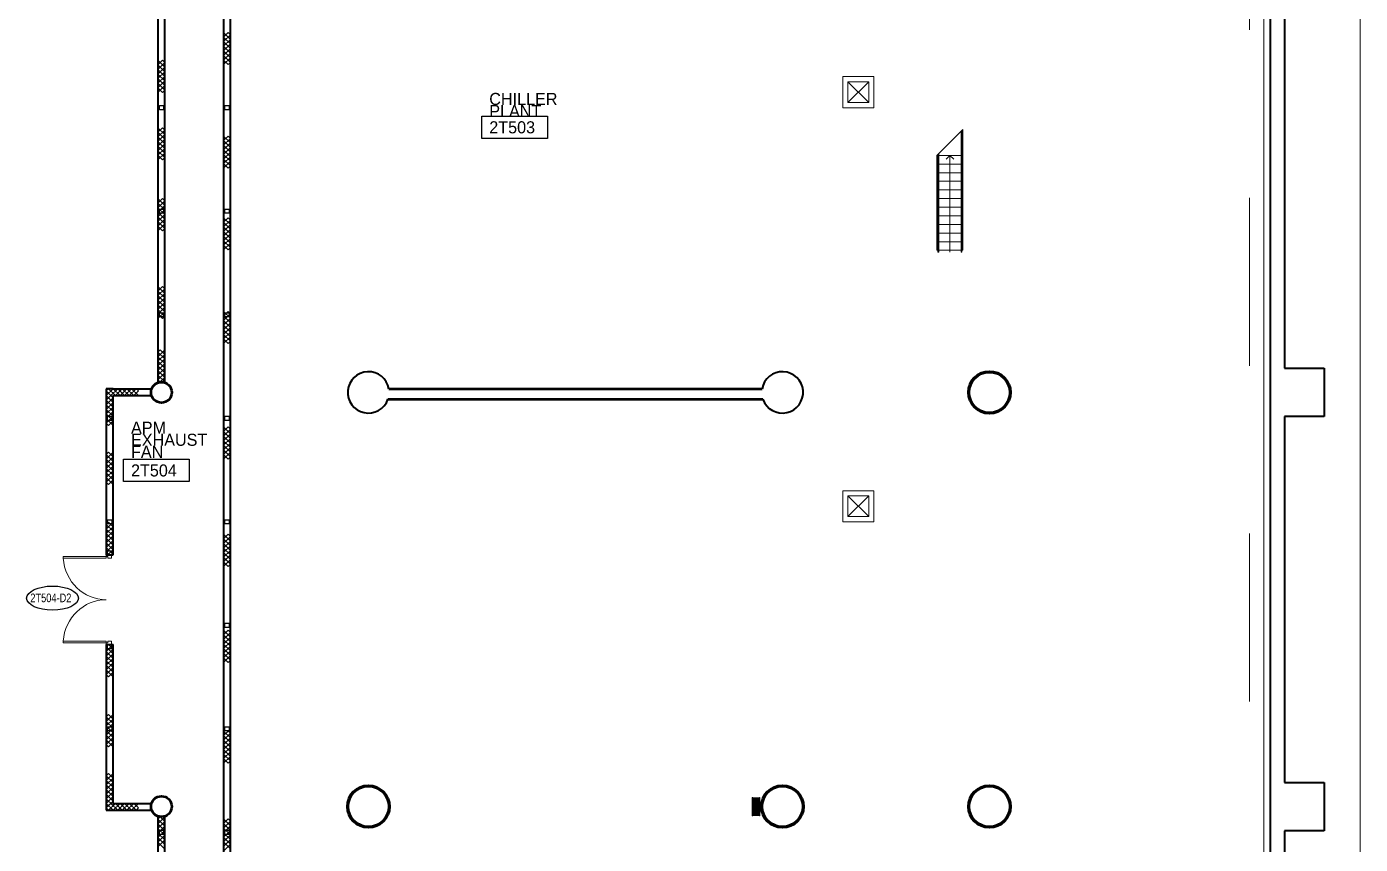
# Model space of a CAD drawing. Header units: metres. Extents: x 1807 to 3745, y 842 to 1968.
# Drawn here: x 3524.09 to 3562.75, y 1342.9 to 1366.6 of the extents above; entities that cross this region are included whole.
import ezdxf
from ezdxf.enums import TextEntityAlignment as Align

# ---------------------------------------------------------------- set-up
doc = ezdxf.new("R2010")
doc.units = ezdxf.units.M
doc.header["$MEASUREMENT"] = 0
doc.linetypes.add('DGN1', pattern=[7.299439, 0, -7.299439])
doc.linetypes.add('DGN2', pattern=[9.732586, 4.866293, -4.866293])
doc.layers.get('0').update_dxf_attribs({"lineweight": 0})
for name, color, linetype, lineweight in [('Level 1', 7, 'Continuous', 0), ('Level 31', 7, 'Continuous', 0), ('Level 33', 7, 'Continuous', 0), ('Primary Door', 7, 'Continuous', 0), ('TRIRIGA DOOR BOX', 7, 'Continuous', 0)]:
    doc.layers.add(name, color=color, linetype=linetype, lineweight=lineweight)
doc.styles.add('Style-CHAR_FAST_FONT', font='CHAR_FAST_FONT.shx', dxfattribs={"height": 0.2})

# ---------------------------------------------------------------- blocks, each defined once
blk = doc.blocks.new('AnonymusCell_288')
at = {"layer": 'Primary Door', "color": 7, "linetype": 'Continuous', "lineweight": 30}
blk.add_ellipse((0, 0), major_axis=(0.75, 0), ratio=0.466667, dxfattribs=at)
at = {"layer": 'Primary Door', "color": 7, "linetype": 'Continuous', "lineweight": 30, "style": 'Style-CHAR_FAST_FONT', "width": 0.799986}
blk.add_text('2T504-D2', height=0.25, dxfattribs=at).set_placement((-0.643, 0.133), align=Align.TOP_LEFT)

msp = doc.modelspace()

# ---------------------------------------------------------------- linework, layer by layer
at = {"layer": 'Level 1', "color": 7, "linetype": 'DGN2', "lineweight": 0}
msp.add_line((3559.54, 1585.49), (3559.54, 1258.51), dxfattribs=at)
at = {"layer": 'Level 1', "color": 7, "linetype": 'Continuous', "lineweight": 40}
for p, q in [((3560.15, 1321.1), (3560.15, 1522.9)), ((3529.8, 1389.85), (3529.8, 1331.979)), ((3530, 1332.02), (3530, 1389.65)), ((3527.9, 1367.698), (3527.9, 1356.302)), ((3528.1, 1356.302), (3528.1, 1367.698)), ((3560.55, 1367.3), (3560.55, 1356.7)), ((3560.55, 1356.7), (3561.7, 1356.7)), ((3561.7, 1356.7), (3561.7, 1355.3)), ((3526.6, 1356.108), (3526.4, 1356.108)), ((3526.4, 1356.108), (3526.4, 1351.292)), ((3526.6, 1356.108), (3527.72, 1356.108)), ((3527.9, 1356.302), (3528.1, 1356.302)), ((3526.6, 1351.292), (3526.6, 1355.908)), ((3526.6, 1355.908), (3527.714, 1355.908)), ((3560.55, 1355.3), (3560.55, 1344.7)), ((3561.7, 1355.3), (3560.55, 1355.3)), ((3526.4, 1351.292), (3526.6, 1351.292)), ((3526.4, 1348.692), (3526.4, 1343.892)), ((3526.4, 1348.692), (3526.6, 1348.692)), ((3526.6, 1344.091), (3526.6, 1348.692)), ((3560.55, 1344.7), (3561.7, 1344.7)), ((3561.7, 1344.7), (3561.7, 1343.3)), ((3526.6, 1344.091), (3527.714, 1344.091)), ((3526.4, 1343.892), (3527.72, 1343.892)), ((3528.1, 1343.698), (3527.9, 1343.698)), ((3527.9, 1343.698), (3527.9, 1332.302)), ((3528.1, 1332.302), (3528.1, 1343.698)), ((3560.55, 1343.3), (3560.55, 1332.7)), ((3561.7, 1343.3), (3560.55, 1343.3))]:
    msp.add_line(p, q, dxfattribs=at)
at = {"layer": 'Level 1', "color": 7, "linetype": 'Continuous', "lineweight": 0}
for p, q in [((3559.95, 1521.425), (3559.95, 1322.575)), ((3529.8, 1366.298), (3529.933, 1366.431)), ((3530, 1366.231), (3529.8, 1366.431)), ((3530, 1366.364), (3529.8, 1366.164)), ((3530, 1366.098), (3529.8, 1366.298)), ((3529.8, 1366.031), (3530, 1366.231)), ((3529.8, 1366.164), (3530, 1365.964)), ((3529.8, 1365.898), (3530, 1366.098)), ((3529.933, 1366.431), (3530, 1366.364)), ((3530, 1365.831), (3529.8, 1366.031)), ((3530, 1365.964), (3529.8, 1365.764)), ((3530, 1365.698), (3529.8, 1365.898)), ((3529.8, 1365.631), (3530, 1365.831)), ((3529.8, 1365.764), (3530, 1365.564)), ((3527.9, 1365.625), (3528.1, 1365.425)), ((3528.033, 1365.625), (3527.9, 1365.492)), ((3527.9, 1365.358), (3528.1, 1365.558)), ((3527.9, 1365.492), (3528.1, 1365.292)), ((3528.1, 1365.425), (3527.9, 1365.225)), ((3528.1, 1365.158), (3527.9, 1365.358)), ((3528.1, 1365.558), (3528.033, 1365.625)), ((3529.8, 1365.498), (3530, 1365.698)), ((3529.933, 1365.498), (3529.8, 1365.631)), ((3530, 1365.564), (3529.933, 1365.498)), ((3528.1, 1365.292), (3527.9, 1365.092)), ((3527.9, 1365.225), (3528.1, 1365.025)), ((3527.9, 1364.958), (3528.1, 1365.158)), ((3527.9, 1365.092), (3528.1, 1364.892)), ((3528.1, 1365.025), (3527.9, 1364.825)), ((3528.1, 1364.758), (3527.9, 1364.958)), ((3548.65, 1365.15), (3547.75, 1365.15)), ((3547.75, 1365.15), (3547.75, 1364.25)), ((3547.9, 1364.4), (3548.5, 1365)), ((3548.5, 1364.4), (3547.9, 1365)), ((3548.65, 1364.25), (3548.65, 1365.15)), ((3528.1, 1364.892), (3527.9, 1364.692)), ((3527.9, 1364.825), (3528.033, 1364.692)), ((3528.033, 1364.692), (3528.1, 1364.758)), ((3547.75, 1364.25), (3548.65, 1364.25)), ((3527.9, 1363.67), (3528.1, 1363.47)), ((3528.033, 1363.67), (3527.9, 1363.537)), ((3527.9, 1363.403), (3528.1, 1363.603)), ((3527.9, 1363.537), (3528.1, 1363.337)), ((3528.1, 1363.47), (3527.9, 1363.27)), ((3528.1, 1363.203), (3527.9, 1363.403)), ((3528.1, 1363.603), (3528.033, 1363.67)), ((3529.8, 1363.296), (3529.933, 1363.429)), ((3530, 1363.229), (3529.8, 1363.429)), ((3529.933, 1363.429), (3530, 1363.362)), ((3550.479, 1362.867), (3551.229, 1363.617)), ((3551.179, 1363.567), (3551.179, 1360.067)), ((3551.204, 1360.067), (3551.204, 1363.592)), ((3551.229, 1362.867), (3551.229, 1363.617)), ((3528.1, 1363.337), (3527.9, 1363.137)), ((3527.9, 1363.27), (3528.1, 1363.07)), ((3527.9, 1363.003), (3528.1, 1363.203)), ((3527.9, 1363.137), (3528.1, 1362.937)), ((3528.1, 1363.07), (3527.9, 1362.87)), ((3528.1, 1362.803), (3527.9, 1363.003)), ((3530, 1363.362), (3529.8, 1363.162)), ((3530, 1363.096), (3529.8, 1363.296)), ((3529.8, 1363.029), (3530, 1363.229)), ((3529.8, 1363.162), (3530, 1362.962)), ((3529.8, 1362.896), (3530, 1363.096)), ((3530, 1362.829), (3529.8, 1363.029)), ((3528.1, 1362.937), (3527.9, 1362.737)), ((3527.9, 1362.87), (3528.033, 1362.737)), ((3528.033, 1362.737), (3528.1, 1362.803)), ((3530, 1362.962), (3529.8, 1362.762)), ((3530, 1362.696), (3529.8, 1362.896)), ((3529.8, 1362.629), (3530, 1362.829)), ((3529.8, 1362.762), (3530, 1362.562)), ((3529.8, 1362.496), (3530, 1362.696)), ((3529.933, 1362.496), (3529.8, 1362.629)), ((3550.479, 1362.867), (3550.479, 1362.617)), ((3551.229, 1362.867), (3550.479, 1362.867)), ((3550.479, 1362.867), (3551.229, 1362.867)), ((3550.479, 1362.617), (3551.229, 1362.617)), ((3550.479, 1362.617), (3550.479, 1362.367)), ((3551.229, 1362.617), (3550.479, 1362.617)), ((3550.504, 1362.892), (3550.504, 1360.067)), ((3550.529, 1360.067), (3550.529, 1362.917)), ((3550.854, 1362.867), (3550.743, 1362.757)), ((3550.854, 1362.867), (3550.854, 1360.067)), ((3550.854, 1362.867), (3550.964, 1362.757)), ((3551.229, 1362.617), (3551.229, 1362.867)), ((3551.229, 1362.367), (3551.229, 1362.617)), ((3530, 1362.562), (3529.933, 1362.496)), ((3550.479, 1362.367), (3551.229, 1362.367)), ((3550.479, 1362.367), (3550.479, 1362.117)), ((3551.229, 1362.367), (3550.479, 1362.367)), ((3551.229, 1362.117), (3551.229, 1362.367)), ((3550.479, 1362.117), (3551.229, 1362.117)), ((3550.479, 1362.117), (3550.479, 1361.867)), ((3551.229, 1362.117), (3550.479, 1362.117)), ((3550.479, 1361.867), (3551.229, 1361.867)), ((3550.479, 1361.867), (3550.479, 1361.617)), ((3551.229, 1361.867), (3550.479, 1361.867)), ((3551.229, 1361.867), (3551.229, 1362.117)), ((3551.229, 1361.617), (3551.229, 1361.867)), ((3527.9, 1361.619), (3528.1, 1361.419)), ((3528.033, 1361.619), (3527.9, 1361.486)), ((3527.9, 1361.353), (3528.1, 1361.553)), ((3527.9, 1361.486), (3528.1, 1361.286)), ((3528.1, 1361.553), (3528.033, 1361.619)), ((3550.479, 1361.617), (3551.229, 1361.617)), ((3550.479, 1361.617), (3550.479, 1361.367)), ((3551.229, 1361.617), (3550.479, 1361.617)), ((3551.229, 1361.367), (3551.229, 1361.617)), ((3528.1, 1361.419), (3527.9, 1361.219)), ((3528.1, 1361.153), (3527.9, 1361.353)), ((3528.1, 1361.286), (3527.9, 1361.086)), ((3527.9, 1361.219), (3528.1, 1361.019)), ((3527.9, 1360.953), (3528.1, 1361.153)), ((3527.9, 1361.086), (3528.1, 1360.886)), ((3550.479, 1361.367), (3551.229, 1361.367)), ((3550.479, 1361.367), (3550.479, 1361.117)), ((3551.229, 1361.367), (3550.479, 1361.367)), ((3550.479, 1361.117), (3551.229, 1361.117)), ((3550.479, 1361.117), (3550.479, 1360.867)), ((3551.229, 1361.117), (3550.479, 1361.117)), ((3551.229, 1361.117), (3551.229, 1361.367)), ((3551.229, 1360.867), (3551.229, 1361.117)), ((3528.1, 1361.019), (3527.9, 1360.819)), ((3528.1, 1360.753), (3527.9, 1360.953)), ((3528.1, 1360.886), (3527.9, 1360.686)), ((3527.9, 1360.819), (3528.033, 1360.686)), ((3528.033, 1360.686), (3528.1, 1360.753)), ((3529.8, 1360.929), (3529.933, 1361.062)), ((3530, 1360.862), (3529.8, 1361.062)), ((3530, 1360.995), (3529.8, 1360.795)), ((3530, 1360.729), (3529.8, 1360.929)), ((3529.8, 1360.662), (3530, 1360.862)), ((3529.8, 1360.795), (3530, 1360.595)), ((3529.8, 1360.529), (3530, 1360.729)), ((3529.933, 1361.062), (3530, 1360.995)), ((3550.479, 1360.867), (3551.229, 1360.867)), ((3550.479, 1360.867), (3550.479, 1360.617)), ((3551.229, 1360.867), (3550.479, 1360.867)), ((3551.229, 1360.617), (3551.229, 1360.867)), ((3530, 1360.462), (3529.8, 1360.662)), ((3530, 1360.595), (3529.8, 1360.395)), ((3530, 1360.329), (3529.8, 1360.529)), ((3529.8, 1360.262), (3530, 1360.462)), ((3529.8, 1360.395), (3530, 1360.195)), ((3529.8, 1360.129), (3530, 1360.329)), ((3550.479, 1360.617), (3551.229, 1360.617)), ((3550.479, 1360.617), (3550.479, 1360.367)), ((3551.229, 1360.617), (3550.479, 1360.617)), ((3550.479, 1360.367), (3551.229, 1360.367)), ((3550.479, 1360.367), (3550.479, 1360.117)), ((3551.229, 1360.367), (3550.479, 1360.367)), ((3551.229, 1360.367), (3551.229, 1360.617)), ((3551.229, 1360.117), (3551.229, 1360.367)), ((3529.933, 1360.129), (3529.8, 1360.262)), ((3530, 1360.195), (3529.933, 1360.129)), ((3550.479, 1360.117), (3551.229, 1360.117)), ((3550.504, 1360.067), (3550.529, 1360.067)), ((3551.179, 1360.067), (3551.204, 1360.067)), ((3527.9, 1359.07), (3528.1, 1358.87)), ((3528.033, 1359.07), (3527.9, 1358.937)), ((3527.9, 1358.804), (3528.1, 1359.004)), ((3527.9, 1358.937), (3528.1, 1358.737)), ((3528.1, 1358.87), (3527.9, 1358.67)), ((3528.1, 1358.604), (3527.9, 1358.804)), ((3528.1, 1359.004), (3528.033, 1359.07)), ((3528.1, 1358.737), (3527.9, 1358.537)), ((3527.9, 1358.67), (3528.1, 1358.47)), ((3527.9, 1358.404), (3528.1, 1358.604)), ((3527.9, 1358.537), (3528.1, 1358.337)), ((3528.1, 1358.47), (3527.9, 1358.27)), ((3528.1, 1358.204), (3527.9, 1358.404)), ((3528.1, 1358.337), (3527.9, 1358.137)), ((3527.9, 1358.27), (3528.033, 1358.137)), ((3528.033, 1358.137), (3528.1, 1358.204)), ((3529.8, 1358.215), (3529.933, 1358.348)), ((3530, 1358.148), (3529.8, 1358.348)), ((3530, 1358.282), (3529.8, 1358.082)), ((3530, 1358.015), (3529.8, 1358.215)), ((3529.8, 1357.948), (3530, 1358.148)), ((3529.8, 1358.082), (3530, 1357.882)), ((3529.8, 1357.815), (3530, 1358.015)), ((3529.933, 1358.348), (3530, 1358.282)), ((3530, 1357.748), (3529.8, 1357.948)), ((3530, 1357.882), (3529.8, 1357.682)), ((3530, 1357.615), (3529.8, 1357.815)), ((3529.8, 1357.548), (3530, 1357.748)), ((3529.8, 1357.682), (3530, 1357.482)), ((3529.8, 1357.415), (3530, 1357.615)), ((3527.967, 1357.235), (3527.9, 1357.168)), ((3527.9, 1357.035), (3528.1, 1357.235)), ((3528.1, 1357.102), (3527.967, 1357.235)), ((3529.933, 1357.415), (3529.8, 1357.548)), ((3530, 1357.482), (3529.933, 1357.415)), ((3527.9, 1357.168), (3528.1, 1356.968)), ((3527.9, 1356.902), (3528.1, 1357.102)), ((3528.1, 1356.835), (3527.9, 1357.035)), ((3528.1, 1356.968), (3527.9, 1356.768)), ((3528.1, 1356.702), (3527.9, 1356.902)), ((3527.9, 1356.635), (3528.1, 1356.835)), ((3527.9, 1356.768), (3528.1, 1356.568)), ((3527.9, 1356.502), (3528.1, 1356.702)), ((3528.1, 1356.435), (3527.9, 1356.635)), ((3528.1, 1356.568), (3527.9, 1356.368)), ((3528.1, 1356.302), (3527.9, 1356.502)), ((3527.967, 1356.302), (3528.1, 1356.435)), ((3526.4, 1355.908), (3526.6, 1356.108)), ((3526.467, 1356.108), (3526.4, 1356.042)), ((3526.4, 1356.042), (3526.533, 1355.908)), ((3526.667, 1355.908), (3526.467, 1356.108)), ((3526.533, 1355.908), (3526.733, 1356.108)), ((3526.6, 1356.108), (3526.8, 1355.908)), ((3526.867, 1356.108), (3526.667, 1355.908)), ((3526.733, 1356.108), (3526.933, 1355.908)), ((3526.8, 1355.908), (3527, 1356.108)), ((3527.067, 1355.908), (3526.867, 1356.108)), ((3526.933, 1355.908), (3527.133, 1356.108)), ((3527, 1356.108), (3527.2, 1355.908)), ((3527.267, 1356.108), (3527.067, 1355.908)), ((3527.133, 1356.108), (3527.333, 1355.908)), ((3527.2, 1355.908), (3527.333, 1356.042)), ((3527.333, 1356.042), (3527.267, 1356.108)), ((3527.9, 1356.368), (3527.967, 1356.302)), ((3526.467, 1355.975), (3526.4, 1355.908)), ((3526.4, 1355.775), (3526.6, 1355.975)), ((3526.4, 1355.908), (3526.6, 1355.708)), ((3526.4, 1355.642), (3526.6, 1355.842)), ((3526.6, 1355.575), (3526.4, 1355.775)), ((3526.6, 1355.708), (3526.4, 1355.508)), ((3526.6, 1355.842), (3526.467, 1355.975)), ((3526.6, 1355.442), (3526.4, 1355.642)), ((3526.4, 1355.375), (3526.6, 1355.575)), ((3526.4, 1355.508), (3526.6, 1355.308)), ((3526.4, 1355.242), (3526.6, 1355.442)), ((3526.6, 1355.175), (3526.4, 1355.375)), ((3526.6, 1355.308), (3526.4, 1355.108)), ((3526.6, 1355.042), (3526.4, 1355.242)), ((3526.4, 1355.108), (3526.467, 1355.042)), ((3526.467, 1355.042), (3526.6, 1355.175)), ((3529.8, 1354.867), (3529.933, 1355)), ((3530, 1354.8), (3529.8, 1355)), ((3530, 1354.933), (3529.8, 1354.733)), ((3529.933, 1355), (3530, 1354.933)), ((3530, 1354.667), (3529.8, 1354.867)), ((3529.8, 1354.6), (3530, 1354.8)), ((3529.8, 1354.733), (3530, 1354.533)), ((3529.8, 1354.467), (3530, 1354.667)), ((3530, 1354.4), (3529.8, 1354.6)), ((3530, 1354.533), (3529.8, 1354.333)), ((3526.467, 1354.266), (3526.4, 1354.199)), ((3526.4, 1354.066), (3526.6, 1354.266)), ((3526.4, 1354.199), (3526.6, 1353.999)), ((3526.4, 1353.932), (3526.6, 1354.132)), ((3526.6, 1354.132), (3526.467, 1354.266)), ((3530, 1354.267), (3529.8, 1354.467)), ((3529.8, 1354.2), (3530, 1354.4)), ((3529.8, 1354.333), (3530, 1354.133)), ((3529.8, 1354.067), (3530, 1354.267)), ((3529.933, 1354.067), (3529.8, 1354.2)), ((3530, 1354.133), (3529.933, 1354.067)), ((3526.6, 1353.866), (3526.4, 1354.066)), ((3526.6, 1353.999), (3526.4, 1353.799)), ((3526.6, 1353.732), (3526.4, 1353.932)), ((3526.4, 1353.666), (3526.6, 1353.866)), ((3526.4, 1353.799), (3526.6, 1353.599)), ((3526.4, 1353.532), (3526.6, 1353.732)), ((3526.6, 1353.466), (3526.4, 1353.666)), ((3526.6, 1353.599), (3526.4, 1353.399)), ((3526.6, 1353.332), (3526.4, 1353.532)), ((3526.4, 1353.399), (3526.467, 1353.332)), ((3526.467, 1353.332), (3526.6, 1353.466)), ((3548.65, 1353.15), (3547.75, 1353.15)), ((3547.75, 1353.15), (3547.75, 1352.25)), ((3547.9, 1352.4), (3548.5, 1353)), ((3548.5, 1352.4), (3547.9, 1353)), ((3548.65, 1352.25), (3548.65, 1353.15)), ((3526.467, 1352.241), (3526.4, 1352.175)), ((3526.4, 1352.041), (3526.6, 1352.241)), ((3526.4, 1352.175), (3526.6, 1351.975)), ((3526.6, 1352.108), (3526.467, 1352.241)), ((3547.75, 1352.25), (3548.65, 1352.25)), ((3526.4, 1351.908), (3526.6, 1352.108)), ((3526.6, 1351.841), (3526.4, 1352.041)), ((3526.6, 1351.975), (3526.4, 1351.775)), ((3526.6, 1351.708), (3526.4, 1351.908)), ((3526.4, 1351.641), (3526.6, 1351.841)), ((3529.8, 1351.756), (3529.933, 1351.89)), ((3530, 1351.69), (3529.8, 1351.89)), ((3530, 1351.823), (3529.8, 1351.623)), ((3529.933, 1351.89), (3530, 1351.823)), ((3526.4, 1351.775), (3526.6, 1351.575)), ((3526.4, 1351.508), (3526.6, 1351.708)), ((3526.6, 1351.441), (3526.4, 1351.641)), ((3526.6, 1351.575), (3526.4, 1351.375)), ((3526.6, 1351.308), (3526.4, 1351.508)), ((3526.467, 1351.308), (3526.6, 1351.441)), ((3530, 1351.556), (3529.8, 1351.756)), ((3529.8, 1351.49), (3530, 1351.69)), ((3529.8, 1351.623), (3530, 1351.423)), ((3529.8, 1351.356), (3530, 1351.556)), ((3530, 1351.29), (3529.8, 1351.49)), ((3530, 1351.423), (3529.8, 1351.223)), ((3526.4, 1351.242), (3525.152, 1351.242)), ((3525.152, 1351.242), (3525.152, 1351.192)), ((3525.152, 1351.192), (3526.4, 1351.192)), ((3526.4, 1351.375), (3526.467, 1351.308)), ((3526.4, 1351.292), (3526.55, 1351.292)), ((3526.4, 1351.242), (3526.4, 1351.292)), ((3526.45, 1351.242), (3526.4, 1351.242)), ((3526.4, 1351.192), (3526.4, 1351.242)), ((3526.45, 1351.192), (3526.45, 1351.242)), ((3526.55, 1351.192), (3526.45, 1351.192)), ((3526.55, 1351.292), (3526.55, 1351.192)), ((3530, 1351.156), (3529.8, 1351.356)), ((3529.8, 1351.09), (3530, 1351.29)), ((3529.8, 1351.223), (3530, 1351.023)), ((3529.8, 1350.956), (3530, 1351.156)), ((3529.933, 1350.956), (3529.8, 1351.09)), ((3530, 1351.023), (3529.933, 1350.956)), ((3529.8, 1348.976), (3529.933, 1349.109)), ((3530, 1348.909), (3529.8, 1349.109)), ((3529.933, 1349.109), (3530, 1349.042)), ((3525.152, 1348.742), (3525.152, 1348.792)), ((3525.152, 1348.792), (3526.4, 1348.792)), ((3526.4, 1348.742), (3525.152, 1348.742)), ((3526.4, 1348.792), (3526.4, 1348.742)), ((3526.45, 1348.742), (3526.4, 1348.742)), ((3526.4, 1348.742), (3526.4, 1348.692)), ((3526.55, 1348.792), (3526.45, 1348.792)), ((3526.45, 1348.792), (3526.45, 1348.742)), ((3526.55, 1348.692), (3526.55, 1348.792)), ((3530, 1349.042), (3529.8, 1348.842)), ((3530, 1348.776), (3529.8, 1348.976)), ((3529.8, 1348.709), (3530, 1348.909)), ((3529.8, 1348.842), (3530, 1348.642)), ((3529.8, 1348.576), (3530, 1348.776)), ((3530, 1348.509), (3529.8, 1348.709)), ((3526.4, 1348.692), (3526.55, 1348.692)), ((3526.6, 1348.692), (3526.4, 1348.492)), ((3526.4, 1348.625), (3526.467, 1348.692)), ((3526.6, 1348.425), (3526.4, 1348.625)), ((3526.6, 1348.559), (3526.4, 1348.359)), ((3526.4, 1348.492), (3526.6, 1348.292)), ((3526.4, 1348.225), (3526.6, 1348.425)), ((3526.4, 1348.359), (3526.6, 1348.159)), ((3526.467, 1348.692), (3526.6, 1348.559)), ((3530, 1348.642), (3529.8, 1348.442)), ((3530, 1348.376), (3529.8, 1348.576)), ((3529.8, 1348.309), (3530, 1348.509)), ((3529.8, 1348.442), (3530, 1348.242)), ((3529.8, 1348.176), (3530, 1348.376)), ((3529.933, 1348.176), (3529.8, 1348.309)), ((3526.6, 1348.292), (3526.4, 1348.092)), ((3526.6, 1348.025), (3526.4, 1348.225)), ((3526.6, 1348.159), (3526.4, 1347.959)), ((3526.4, 1348.092), (3526.6, 1347.892)), ((3526.4, 1347.825), (3526.6, 1348.025)), ((3526.4, 1347.959), (3526.6, 1347.759)), ((3530, 1348.242), (3529.933, 1348.176)), ((3526.467, 1347.759), (3526.4, 1347.825)), ((3526.6, 1347.892), (3526.467, 1347.759)), ((3526.6, 1346.668), (3526.4, 1346.468)), ((3526.4, 1346.601), (3526.467, 1346.668)), ((3526.6, 1346.401), (3526.4, 1346.601)), ((3526.6, 1346.534), (3526.4, 1346.334)), ((3526.4, 1346.468), (3526.6, 1346.268)), ((3526.4, 1346.201), (3526.6, 1346.401)), ((3526.467, 1346.668), (3526.6, 1346.534)), ((3526.4, 1346.334), (3526.6, 1346.134)), ((3526.6, 1346.268), (3526.4, 1346.068)), ((3526.6, 1346.001), (3526.4, 1346.201)), ((3526.6, 1346.134), (3526.4, 1345.934)), ((3526.4, 1346.068), (3526.6, 1345.868)), ((3526.4, 1345.801), (3526.6, 1346.001)), ((3529.8, 1346.054), (3529.933, 1346.187)), ((3530, 1345.987), (3529.8, 1346.187)), ((3530, 1346.121), (3529.8, 1345.921)), ((3530, 1345.854), (3529.8, 1346.054)), ((3529.933, 1346.187), (3530, 1346.121)), ((3526.4, 1345.934), (3526.6, 1345.734)), ((3526.467, 1345.734), (3526.4, 1345.801)), ((3526.6, 1345.868), (3526.467, 1345.734)), ((3529.8, 1345.787), (3530, 1345.987)), ((3529.8, 1345.921), (3530, 1345.721)), ((3529.8, 1345.654), (3530, 1345.854)), ((3530, 1345.587), (3529.8, 1345.787)), ((3530, 1345.721), (3529.8, 1345.521)), ((3530, 1345.454), (3529.8, 1345.654)), ((3529.8, 1345.387), (3530, 1345.587)), ((3529.8, 1345.521), (3530, 1345.321)), ((3529.8, 1345.254), (3530, 1345.454)), ((3529.933, 1345.254), (3529.8, 1345.387)), ((3530, 1345.321), (3529.933, 1345.254)), ((3526.6, 1344.958), (3526.4, 1344.758)), ((3526.4, 1344.892), (3526.467, 1344.958)), ((3526.6, 1344.692), (3526.4, 1344.892)), ((3526.467, 1344.958), (3526.6, 1344.825)), ((3526.6, 1344.825), (3526.4, 1344.625)), ((3526.4, 1344.758), (3526.6, 1344.558)), ((3526.4, 1344.492), (3526.6, 1344.692)), ((3526.4, 1344.625), (3526.6, 1344.425)), ((3526.6, 1344.558), (3526.4, 1344.358)), ((3526.6, 1344.292), (3526.4, 1344.492)), ((3526.6, 1344.425), (3526.4, 1344.225)), ((3526.4, 1344.358), (3526.6, 1344.158)), ((3526.4, 1344.092), (3526.6, 1344.292)), ((3526.4, 1344.225), (3526.6, 1344.025)), ((3526.4, 1344.092), (3526.6, 1343.892)), ((3526.4, 1343.958), (3526.533, 1344.092)), ((3526.467, 1344.025), (3526.4, 1344.092)), ((3526.6, 1344.158), (3526.467, 1344.025)), ((3526.667, 1344.092), (3526.467, 1343.892)), ((3526.533, 1344.092), (3526.733, 1343.892)), ((3526.6, 1343.892), (3526.8, 1344.092)), ((3526.867, 1343.892), (3526.667, 1344.092)), ((3526.733, 1343.892), (3526.933, 1344.092)), ((3526.8, 1344.092), (3527, 1343.892)), ((3527.067, 1344.092), (3526.867, 1343.892)), ((3526.933, 1344.092), (3527.133, 1343.892)), ((3527, 1343.892), (3527.2, 1344.092)), ((3527.267, 1343.892), (3527.067, 1344.092)), ((3527.133, 1343.892), (3527.333, 1344.092)), ((3527.2, 1344.092), (3527.333, 1343.958)), ((3545.143, 1343.751), (3545.143, 1344.241)), ((3545.162, 1343.751), (3545.162, 1344.241)), ((3545.18, 1343.751), (3545.18, 1344.241)), ((3545.199, 1343.751), (3545.199, 1344.241)), ((3545.217, 1343.751), (3545.217, 1344.241)), ((3545.236, 1343.751), (3545.236, 1344.241)), ((3545.255, 1343.753), (3545.255, 1344.241)), ((3545.255, 1343.753), (3545.255, 1344.241)), ((3545.273, 1343.751), (3545.273, 1344.241)), ((3545.292, 1343.751), (3545.292, 1344.241)), ((3545.31, 1343.751), (3545.31, 1344.241)), ((3545.329, 1343.751), (3545.329, 1344.241)), ((3526.467, 1343.892), (3526.4, 1343.958)), ((3527.333, 1343.958), (3527.267, 1343.892)), ((3528.1, 1343.698), (3527.9, 1343.498)), ((3527.9, 1343.632), (3527.967, 1343.698)), ((3527.967, 1343.698), (3528.1, 1343.565)), ((3528.1, 1343.432), (3527.9, 1343.632)), ((3528.1, 1343.565), (3527.9, 1343.365)), ((3527.9, 1343.498), (3528.1, 1343.298)), ((3527.9, 1343.232), (3528.1, 1343.432)), ((3527.9, 1343.365), (3528.1, 1343.165)), ((3528.1, 1343.298), (3527.9, 1343.098)), ((3529.8, 1343.509), (3529.933, 1343.642)), ((3530, 1343.442), (3529.8, 1343.642)), ((3530, 1343.576), (3529.8, 1343.376)), ((3530, 1343.309), (3529.8, 1343.509)), ((3529.8, 1343.242), (3530, 1343.442)), ((3529.8, 1343.376), (3530, 1343.176)), ((3529.8, 1343.109), (3530, 1343.309)), ((3529.933, 1343.642), (3530, 1343.576)), ((3528.1, 1343.032), (3527.9, 1343.232)), ((3528.1, 1343.165), (3527.9, 1342.965)), ((3527.9, 1343.098), (3528.1, 1342.898)), ((3527.9, 1342.832), (3528.1, 1343.032)), ((3527.9, 1342.965), (3528.1, 1342.765)), ((3530, 1343.042), (3529.8, 1343.242)), ((3530, 1343.176), (3529.8, 1342.976)), ((3530, 1342.909), (3529.8, 1343.109)), ((3529.8, 1342.842), (3530, 1343.042)), ((3529.8, 1342.976), (3530, 1342.776)), ((3529.8, 1342.709), (3530, 1342.909))]:
    msp.add_line(p, q, dxfattribs=at)
at = {"layer": 'Level 1', "color": 7, "linetype": 'Continuous', "lineweight": 13}
for p, q in [((3562.75, 1404.2), (3562.75, 1320.35)), ((3548.5, 1365), (3547.9, 1365)), ((3547.9, 1365), (3547.9, 1364.4)), ((3548.5, 1364.4), (3548.5, 1365)), ((3547.9, 1364.4), (3548.5, 1364.4)), ((3548.5, 1353), (3547.9, 1353)), ((3547.9, 1353), (3547.9, 1352.4)), ((3548.5, 1352.4), (3548.5, 1353)), ((3547.9, 1352.4), (3548.5, 1352.4)), ((3545.127, 1343.73), (3545.127, 1344.261)), ((3545.127, 1344.261), (3545.142, 1344.261)), ((3545.142, 1344.261), (3545.142, 1343.73)), ((3545.333, 1343.73), (3545.333, 1344.261)), ((3545.333, 1344.261), (3545.347, 1344.261)), ((3545.347, 1344.261), (3545.347, 1343.73)), ((3545.142, 1343.73), (3545.127, 1343.73)), ((3545.347, 1343.73), (3545.333, 1343.73))]:
    msp.add_line(p, q, dxfattribs=at)
at = {"layer": 'Level 1', "color": 7, "linetype": 'Continuous', "lineweight": 30}
for p, q in [((3527.94, 1364.31), (3528.06, 1364.31)), ((3527.94, 1364.19), (3527.94, 1364.31)), ((3528.06, 1364.19), (3527.94, 1364.19)), ((3528.06, 1364.31), (3528.06, 1364.19)), ((3529.84, 1364.31), (3529.96, 1364.31)), ((3529.84, 1364.19), (3529.84, 1364.31)), ((3529.96, 1364.19), (3529.84, 1364.19)), ((3529.96, 1364.31), (3529.96, 1364.19)), ((3527.94, 1361.31), (3528.06, 1361.31)), ((3527.94, 1361.19), (3527.94, 1361.31)), ((3528.06, 1361.19), (3527.94, 1361.19)), ((3528.06, 1361.31), (3528.06, 1361.19)), ((3529.84, 1361.31), (3529.96, 1361.31)), ((3529.84, 1361.19), (3529.84, 1361.31)), ((3529.96, 1361.19), (3529.84, 1361.19)), ((3529.96, 1361.31), (3529.96, 1361.19)), ((3527.94, 1358.31), (3528.06, 1358.31)), ((3527.94, 1358.19), (3527.94, 1358.31)), ((3528.06, 1358.19), (3527.94, 1358.19)), ((3528.06, 1358.31), (3528.06, 1358.19)), ((3529.84, 1358.31), (3529.96, 1358.31)), ((3529.84, 1358.19), (3529.84, 1358.31)), ((3529.96, 1358.19), (3529.84, 1358.19)), ((3529.96, 1358.31), (3529.96, 1358.19)), ((3526.44, 1355.31), (3526.56, 1355.31)), ((3526.44, 1355.19), (3526.44, 1355.31)), ((3526.56, 1355.31), (3526.56, 1355.19)), ((3529.84, 1355.31), (3529.96, 1355.31)), ((3529.84, 1355.19), (3529.84, 1355.31)), ((3529.96, 1355.31), (3529.96, 1355.19)), ((3526.56, 1355.19), (3526.44, 1355.19)), ((3529.96, 1355.19), (3529.84, 1355.19)), ((3526.44, 1352.31), (3526.56, 1352.31)), ((3526.44, 1352.19), (3526.44, 1352.31)), ((3526.56, 1352.19), (3526.44, 1352.19)), ((3526.56, 1352.31), (3526.56, 1352.19)), ((3529.84, 1352.31), (3529.96, 1352.31)), ((3529.84, 1352.19), (3529.84, 1352.31)), ((3529.96, 1352.19), (3529.84, 1352.19)), ((3529.96, 1352.31), (3529.96, 1352.19)), ((3526.44, 1351.412), (3526.56, 1351.412)), ((3526.44, 1351.292), (3526.44, 1351.412)), ((3526.56, 1351.412), (3526.56, 1351.292)), ((3526.56, 1351.292), (3526.44, 1351.292)), ((3529.84, 1349.31), (3529.96, 1349.31)), ((3529.84, 1349.19), (3529.84, 1349.31)), ((3529.96, 1349.19), (3529.84, 1349.19)), ((3529.96, 1349.31), (3529.96, 1349.19)), ((3526.44, 1348.692), (3526.56, 1348.692)), ((3526.44, 1348.572), (3526.44, 1348.692)), ((3526.56, 1348.572), (3526.44, 1348.572)), ((3526.56, 1348.692), (3526.56, 1348.572)), ((3526.44, 1346.31), (3526.56, 1346.31)), ((3526.44, 1346.19), (3526.44, 1346.31)), ((3526.56, 1346.19), (3526.44, 1346.19)), ((3526.56, 1346.31), (3526.56, 1346.19)), ((3529.84, 1346.31), (3529.96, 1346.31)), ((3529.84, 1346.19), (3529.84, 1346.31)), ((3529.96, 1346.19), (3529.84, 1346.19)), ((3529.96, 1346.31), (3529.96, 1346.19)), ((3545.353, 1343.945), (3545.353, 1344.047)), ((3545.353, 1344.047), (3545.382, 1344.047)), ((3545.382, 1343.945), (3545.353, 1343.945)), ((3545.382, 1344.047), (3545.382, 1343.945)), ((3527.94, 1343.31), (3528.06, 1343.31)), ((3527.94, 1343.19), (3527.94, 1343.31)), ((3528.06, 1343.31), (3528.06, 1343.19)), ((3529.84, 1343.31), (3529.96, 1343.31)), ((3529.84, 1343.19), (3529.84, 1343.31)), ((3529.96, 1343.31), (3529.96, 1343.19)), ((3528.06, 1343.19), (3527.94, 1343.19)), ((3529.96, 1343.19), (3529.84, 1343.19))]:
    msp.add_line(p, q, dxfattribs=at)
at = {"layer": 'Level 1', "color": 7, "linetype": 'Continuous', "lineweight": 53}
for p, q in [((3534.592, 1356.1), (3545.408, 1356.1)), ((3534.566, 1355.8), (3545.434, 1355.8))]:
    msp.add_line(p, q, dxfattribs=at)
at = {"layer": 'Level 1', "color": 7, "linetype": 'DGN1', "lineweight": 0}
for p, q in [((3545.353, 1344.044), (3545.146, 1344.044)), ((3545.353, 1343.947), (3545.146, 1343.947))]:
    msp.add_line(p, q, dxfattribs=at)
at = {"layer": 'Level 1', "color": 7, "linetype": 'Continuous', "lineweight": 70}
for centre in [(3552, 1356), (3534, 1344), (3546, 1344), (3552, 1344)]:
    msp.add_circle(centre, 0.6, dxfattribs=at)
at = {"layer": 'Level 1', "color": 7, "linetype": 'Continuous', "lineweight": 53}
for centre in [(3528, 1356), (3528, 1344)]:
    msp.add_circle(centre, 0.3, dxfattribs=at)
at = {"layer": 'Level 1', "color": 7, "linetype": 'Continuous', "lineweight": 40}
for centre, start, end in [((3534, 1356), 9.6016, 340.5368), ((3546, 1356), 199.4632, 170.3984)]:
    msp.add_arc(centre, 0.6, start, end, dxfattribs=at)
at = {"layer": 'Level 1', "color": 7, "linetype": 'Continuous', "lineweight": 0, "extrusion": (0, 0, -1)}
for centre, major_axis, ratio, start_param, end_param in [((3526.4, 1351.292), (0, 1.3), 0.96291, 3.141593, 4.63539), ((3545.152, 1344.234), (0, -0.017), 0.578813, 1.981756, 4.478097), ((3545.171, 1344.234), (0, -0.017), 0.578813, 1.981756, 4.478097), ((3545.189, 1344.234), (0, -0.017), 0.578813, 1.981756, 4.478097), ((3545.208, 1344.234), (0, -0.017), 0.578813, 1.981756, 4.478097), ((3545.226, 1344.234), (0, -0.017), 0.578813, 1.981756, 4.478097), ((3545.245, 1344.234), (0, -0.017), 0.578813, 1.981756, 4.478097), ((3545.264, 1343.757), (0, 0.017), 0.578812, 1.981756, 4.478097), ((3545.283, 1343.757), (0, 0.017), 0.578812, 1.981756, 4.478097), ((3545.301, 1343.757), (0, 0.017), 0.578812, 1.981756, 4.478097), ((3545.32, 1343.757), (0, 0.017), 0.578812, 1.981756, 4.478097)]:
    msp.add_ellipse(centre, major_axis=major_axis, ratio=ratio, start_param=start_param, end_param=end_param, dxfattribs=at)
at = {"layer": 'Level 1', "color": 7, "linetype": 'Continuous', "lineweight": 0}
for centre, major_axis, ratio, start_param, end_param in [((3526.4, 1348.692), (0, -1.3), 0.96291, 3.141593, 4.63539), ((3545.264, 1344.234), (0, 0.017), 0.578813, 5.123349, 7.619689), ((3545.283, 1344.234), (0, 0.017), 0.578813, 5.123349, 7.619689), ((3545.301, 1344.234), (0, 0.017), 0.578813, 5.123349, 7.619689), ((3545.32, 1344.234), (0, 0.017), 0.578813, 5.123349, 7.619689), ((3545.152, 1343.757), (0, -0.017), 0.578812, 5.123349, 7.619689), ((3545.171, 1343.757), (0, -0.017), 0.578812, 5.123349, 7.619689), ((3545.189, 1343.757), (0, -0.017), 0.578812, 5.123349, 7.619689), ((3545.208, 1343.757), (0, -0.017), 0.578812, 5.123349, 7.619689), ((3545.226, 1343.757), (0, -0.017), 0.578812, 5.123349, 7.619689), ((3545.245, 1343.757), (0, -0.017), 0.578812, 5.123349, 7.619689)]:
    msp.add_ellipse(centre, major_axis=major_axis, ratio=ratio, start_param=start_param, end_param=end_param, dxfattribs=at)
at = {"layer": 'TRIRIGA DOOR BOX', "color": 251, "linetype": 'Continuous', "lineweight": 30, "true_color": 0x555555}
for points in [[(3537.286, 1364.007), (3539.186, 1364.007), (3539.186, 1363.357), (3537.286, 1363.357)], [(3526.902, 1354.064), (3528.802, 1354.064), (3528.802, 1353.414), (3526.902, 1353.414)]]:
    msp.add_lwpolyline(points, close=True, dxfattribs=at)

# ---------------------------------------------------------------- block references
at = {"color": 7, "linetype": 'Continuous', "lineweight": 0}
msp.add_blockref('AnonymusCell_288', (3524.844, 1350.038), dxfattribs=at)

# ---------------------------------------------------------------- texts
at = {"layer": 'Level 31', "color": 7, "linetype": 'Continuous', "lineweight": 30, "char_height": 0.35, "width": 2.54949, "attachment_point": 4, "line_spacing_factor": 0.6, "style": 'Style-CHAR_FAST_FONT'}
for s, insert in [('CHILLER\\PPLANT\\P', (3537.503, 1364.329)), ('APM\\PEXHAUST\\PFAN\\P', (3527.119, 1354.627))]:
    msp.add_mtext(s, dxfattribs=dict(at, insert=insert))
at = {"layer": 'Level 33', "color": 7, "linetype": 'Continuous', "lineweight": 30, "style": 'Style-CHAR_FAST_FONT'}
for s, p in [('2T503', (3537.503, 1363.682)), ('2T504', (3527.119, 1353.739))]:
    msp.add_text(s, height=0.35, dxfattribs=at).set_placement(p, align=Align.MIDDLE_LEFT)

doc.saveas('drawing.dxf')
